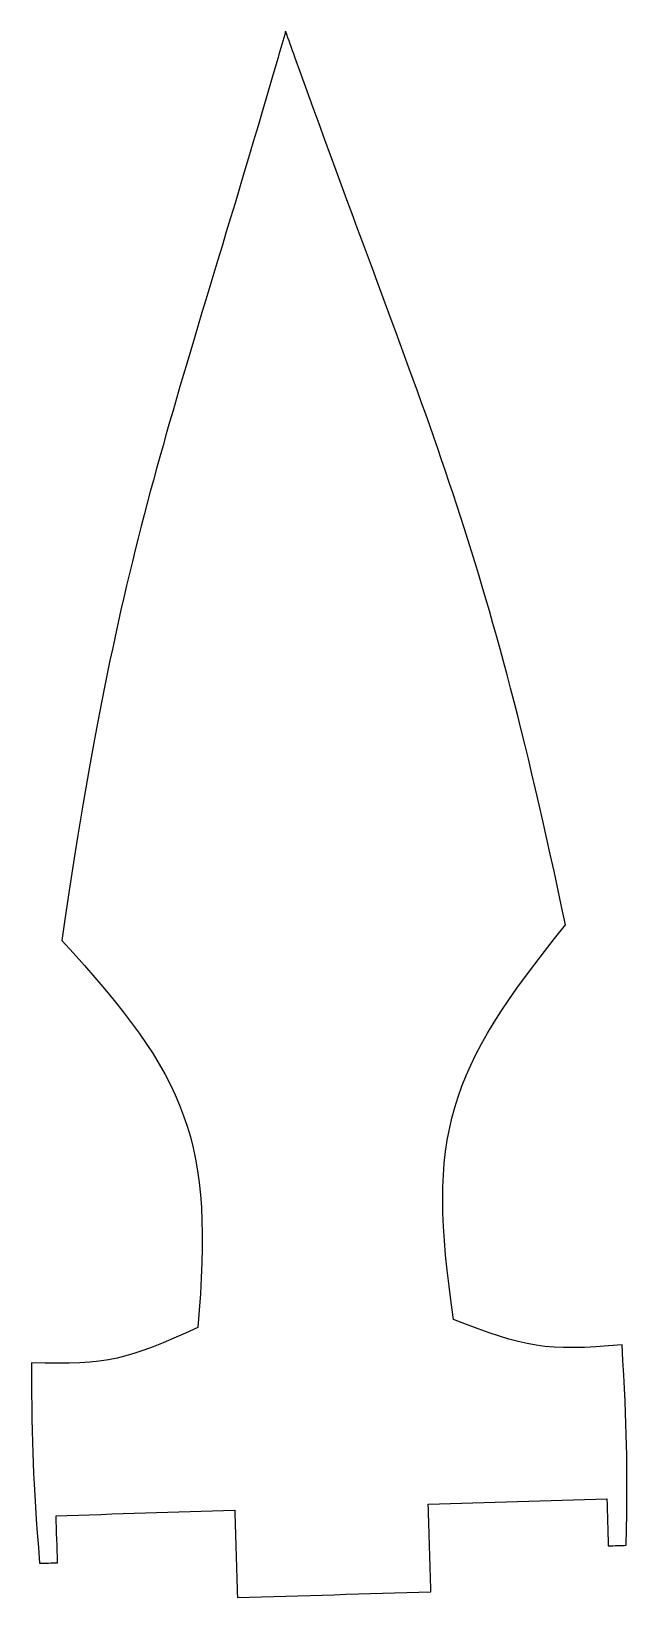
# Model space of a CAD drawing. Header units: millimetres. Extents: x -7.5 to 11.8, y -51.7 to -0.9.
import ezdxf

# ---------------------------------------------------------------- set-up
doc = ezdxf.new("R2010")
doc.units = ezdxf.units.MM

msp = doc.modelspace()

# ---------------------------------------------------------------- linework, layer by layer
at = {"color": 7, "linetype": 'Continuous', "lineweight": 25}
for points in [[(0.7, -0.905), (0.618, -1.19), (0.535, -1.474), (0.453, -1.759)], [(1.001, -1.742), (0.9, -1.463), (0.8, -1.184), (0.7, -0.905)], [(0.453, -1.759), (-3.121, -14.095), (-4.677, -17.418), (-6.557, -30.402)], [(9.772, -29.9), (7.091, -17.056), (5.333, -13.835), (1.001, -1.742)], [(6.147, -42.704), (5.247, -36.658), (5.933, -34.654), (9.772, -29.9)], [(-6.557, -30.402), (-2.43, -34.911), (-1.621, -36.869), (-2.145, -42.958)], [(-2.145, -42.958), (-4.398, -43.996), (-5.065, -44.182), (-7.544, -44.107)], [(11.608, -43.518), (9.137, -43.745), (8.46, -43.6), (6.147, -42.704)], [(11.745, -50.026), (11.788, -47.132), (11.771, -46.407), (11.608, -43.518)], [(-7.544, -44.107), (-7.528, -47.001), (-7.5, -47.725), (-7.278, -50.61)], [(5.322, -48.695), (7.253, -48.636), (9.183, -48.576), (11.114, -48.517)], [(5.41, -51.532), (5.381, -50.587), (5.352, -49.641), (5.322, -48.695)], [(11.114, -48.517), (11.13, -49.026), (11.145, -49.535), (11.161, -50.043)], [(-6.741, -49.066), (-4.811, -49.007), (-2.88, -48.947), (-0.95, -48.888)], [(-6.694, -50.592), (-6.71, -50.084), (-6.726, -49.575), (-6.741, -49.066)], [(-0.95, -48.888), (-0.921, -49.834), (-0.891, -50.779), (-0.862, -51.725)], [(11.161, -50.043), (11.356, -50.037), (11.551, -50.032), (11.745, -50.026)], [(-7.278, -50.61), (-7.083, -50.604), (-6.889, -50.598), (-6.694, -50.592)], [(-0.862, -51.725), (1.229, -51.661), (3.32, -51.597), (5.41, -51.532)]]:
    msp.add_open_spline(points, degree=3, dxfattribs=at)

doc.saveas('drawing.dxf')
